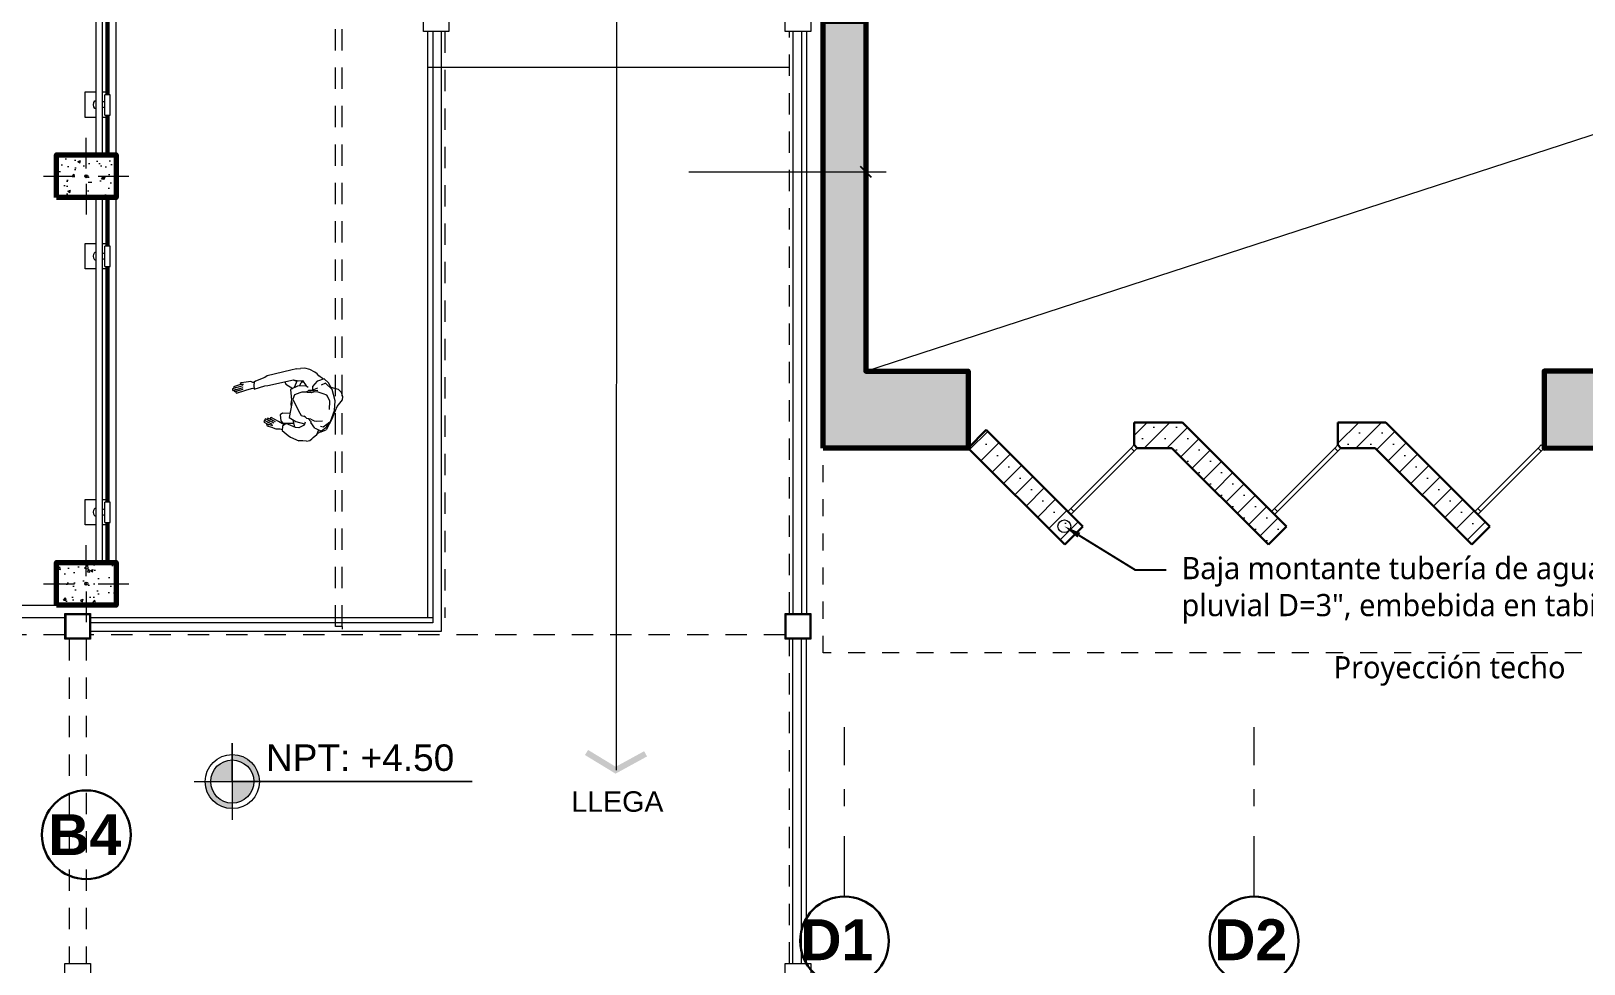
# Model space of a CAD drawing. Header units: metres. Extents: x 28 to 239, y -1 to 113.
# Drawn here: x 48.35 to 57.45, y 31.27 to 36.74 of the extents above; entities that cross this region are included whole.
import ezdxf
from ezdxf import colors
from ezdxf.entities.mleader import LeaderData, LeaderLine
from ezdxf.enums import TextEntityAlignment as Align
from ezdxf.math import Vec2, Vec3

# ---------------------------------------------------------------- set-up
doc = ezdxf.new("R2010")
doc.units = ezdxf.units.M
for name, pattern in [('CONTINUA', [0]), ('DASHED2', [0.375, 0.25, -0.125]), ('Dot & Dashed', [0.670277762413025, 0.352777767181396, -0.176388883590699, 0, -0.14111111164093]), ('HIDDEN2', [0.1875, 0.125, -0.0625])]:
    doc.linetypes.add(name, pattern=pattern)
for name, color, linetype, lineweight in [('A-FLOR-HRAL', 11, 'Continuous', 9), ('A-TRAZO', 7, 'Continuous', 5), ('ArchiCAD Windows_Pen_No__3', 150, 'Continuous', 0), ('COLUMNAS 50', 32, 'Continuous', 70), ('cotas', 7, 'Continuous', 5), ('Cotas varias El', 253, 'Continuous', 13), ('Equipamiento SR', 23, 'Continuous', 0), ('flechas', 180, 'Continuous', 15), ('GRAFO 0 BLANCO', 7, 'Continuous', 0), ('GRAFO 02', 7, 'Continuous', 20), ('GRAFO 4', 7, 'Continuous', 30), ('GRAFO01', 7, 'Continuous', 0), ('I.S. CANALETAS', 12, 'Continuous', 0), ('letras sr', 7, 'Continuous', 5), ('MK-LINEAS GENERALES', 7, 'Continuous', 0), ('PERSONAS', 8, 'Continuous', 0), ('proyecciones', 1, 'DASHED2', 5), ('TABIQUERIA DE DRYWALL', 221, 'Continuous', 30), ('TEXTO 100', 7, 'Continuous', 20), ('texturas 1', 251, 'Continuous', 5)]:
    doc.layers.add(name, color=color, linetype=linetype, lineweight=lineweight)
doc.layers.add('Structural - Combined_Pen_No__161', color=7, linetype='Continuous', lineweight=13, true_color=0x6a6a6a)
doc.styles.add('Generales', font='trebuc.ttf', dxfattribs={"height": 0.1})
doc.styles.add('GENERATED_STYLE_1', font='arialbd.ttf')
doc.styles.add('GENERATED_STYLE_2', font='arial.ttf')
doc.styles.add('JOS', font='arial.ttf', dxfattribs={"height": 1})
doc.styles.add('Roberto', font='arial.ttf', dxfattribs={"width": 1.5})
doc.dimstyles.new('1EJESB', dxfattribs={"dimscale": 0, "dimtxt": 0.13, "dimasz": 0.0655, "dimexe": 0.12, "dimexo": 0.12, "dimgap": 0.0755, "dimtad": 1, "dimzin": 4, "dimdsep": 46, "dimtxsty": 'Roberto', "dimblk": 'ARCHTICK', "dimcen": 0.065, "dimclrd": 7, "dimclre": 251, "dimclrt": 7, "dimaunit": 1, "dimadec": 0, "dimazin": 1, "dimtfac": 1, "dimtix": 1, "dimtofl": 0, "dimtmove": 0, "dimatfit": 3, "dimldrblk": 'ARROW', "dimfxl": 1, "dimtolj": 1, "dimtzin": 4, "dimlwd": 9, "dimlwe": 9, "dimarcsym": 0})
pattern_1 = [(45, (-85.06388839000272, 100.6118181387351), (-0.06629126073623884, 0.06629126073623884), []), (45, (-84.99759712900271, 100.6118181387351), (-0.06629126073623884, 0.06629126073623884), [0, -0.09375])]

# ---------------------------------------------------------------- blocks, each defined once
blk = doc.blocks.new('A$C0F2E3FFB')
at = {"layer": 'PERSONAS'}
for p, q in [((0.3264189367132531, 0.708956371976285), (0.3223989289961082, 0.7062564127342625)), ((0.3322221147757318, 0.7086539272922323), (0.3264189367132531, 0.708956371976285)), ((0.3356277782802408, 0.718174668387519), (0.3306909816668622, 0.7164923129368503)), ((0.3306909816668622, 0.7164923129368503), (0.3485415948100581, 0.6496139977206212)), ((0.3355364182299354, 0.6978131377215959), (0.3322221147757318, 0.7086539272922323)), ((0.3405141674463721, 0.7188898274947064), (0.3356277782802408, 0.718174668387519)), ((0.349026759594949, 0.6961402371151735), (0.3405141674463721, 0.7188898274947064)), ((0.349833278752385, 0.711615378615079), (0.3458636784828286, 0.7098826157169356)), ((0.3458636784828286, 0.7098826157169356), (0.3621327510700212, 0.6498754898014454)), ((0.3547196679185163, 0.7123305377219253), (0.349833278752385, 0.711615378615079)), ((0.37139200008437, 0.660060982556729), (0.3547196679185163, 0.7123305377219253)), ((0.3160916764602462, 0.6968868939807749), (0.3120212612959676, 0.6932197383952143)), ((0.3120212612959676, 0.6932197383952143), (0.3311415154670385, 0.6320941937942166)), ((0.3210284730737385, 0.6985692494317277), (0.3160916764602462, 0.6968868939807749)), ((0.3306090764606324, 0.6777036442924214), (0.3210284730737385, 0.6985692494317277)), ((0.3223989289961082, 0.7062564127342625), (0.3379024350290365, 0.6501684796413087)), ((0.3311415154670385, 0.6320941937942166), (0.3428675961752106, 0.5965694211567438)), ((0.3717448522156701, 0.6668313569630868), (0.3707871107162646, 0.6484546264317146)), ((0.3757648599328149, 0.6695313162049388), (0.3717448522156701, 0.6668313569630868)), ((0.3802479895200577, 0.6625089045618324), (0.3757648599328149, 0.6695313162049388)), ((0.3844381292676644, 0.6312561768779688), (0.3802479895200577, 0.6625089045618324)), ((0.3895450579116186, 0.5989858454030923), (0.3844381292676644, 0.6312561768779688)), ((0.1242276818154551, 0.513891421675396), (0.1070890945534302, 0.4827804614894831)), ((0.1077633010572754, 0.4584997380010805), (0.1337484229109123, 0.510485758170887)), ((0.1355820007038346, 0.5084505505888046), (0.1214161432069432, 0.485813711410799)), ((0.1291140709815863, 0.5146065807825266), (0.1242276818154551, 0.513891421675396)), ((0.1337484229109123, 0.510485758170887), (0.1291140709815863, 0.5146065807825266)), ((0.1414355862136745, 0.5091153022484605), (0.1355820007038346, 0.5084505505888046)), ((0.1451027417992918, 0.5050448870840114), (0.1414355862136745, 0.5091153022484605)), ((0.3642096187612651, 0.5806188095742755), (0.339008265644452, 0.5783439129675685)), ((0.339008265644452, 0.5783439129675685), (0.3602692906210905, 0.5097829304212951)), ((0.3428675961752106, 0.5965694211567438), (0.3461314921821668, 0.5847614352422283)), ((0.3461314921821668, 0.5847614352422283), (0.3482141298732131, 0.5791749155411026)), ((0.3602692906210905, 0.5097829304212951), (0.3622241022098933, 0.4900577727863151)), ((0.3836900938601957, 0.577616375662501), (0.3642096187612651, 0.5806188095742755)), ((0.3812025977936173, 0.5877827488569096), (0.3895450579116186, 0.5989858454030923)), ((0.3823908124760464, 0.5778166277850119), (0.3812025977936173, 0.5877827488569096)), ((0.3899672271791133, 0.5698691401961469), (0.3836900938601957, 0.577616375662501)), ((0.4149410668599103, 0.5094083472547482), (0.3899672271791133, 0.5698691401961469)), ((0.4263206126968271, 0.4941691266707835), (0.4149410668599103, 0.5094083472547482)), ((0.08106302009684896, 0.4114001069972915), (0.07670143623158765, 0.3959739112804641)), ((0.0906562115540055, 0.4652102501156605), (0.08043922104025114, 0.4366480268292889)), ((0.08043922104025114, 0.4366480268292889), (0.08106302009684896, 0.4114001069972915)), ((0.09990600572405128, 0.4938228808492227), (0.0906562115540055, 0.4652102501156605)), ((0.1039260134411961, 0.4965228400912451), (0.09990600572405128, 0.4938228808492227)), ((0.09992491541265736, 0.4569686048922676), (0.1058194535256689, 0.4770276908742517)), ((0.109830006398397, 0.4981547880946096), (0.1039260134411961, 0.4965228400912451)), ((0.1058194535256689, 0.4770276908742517), (0.109830006398397, 0.4981547880946096)), ((0.11309076917928, 0.3932439159439696), (0.1290101228610183, 0.4195693018587008)), ((0.1178983863652547, 0.4482732926429662), (0.1451027417992918, 0.5050448870840114)), ((0.1251822900892421, 0.4391652659704164), (0.1500489932568598, 0.4883001045564015)), ((0.1290101228610183, 0.4195693018587008), (0.1547432074779636, 0.4667193403099645)), ((0.1405282521614026, 0.4917057680609105), (0.1309297152974978, 0.475467810188718)), ((0.1711130949596509, 0.4086466070821189), (0.1320723890785303, 0.4038925305694079)), ((0.1711130949596509, 0.4086466070821189), (0.1320723890785303, 0.4038925305694079)), ((0.147308081411893, 0.4729257779511045), (0.1329680916485358, 0.4545494566409047)), ((0.1463818376713562, 0.4923705197207369), (0.1405282521614026, 0.4917057680609105)), ((0.1500489932568598, 0.4883001045564015), (0.1463818376713562, 0.4923705197207369)), ((0.1521944705780243, 0.4736409370582351), (0.147308081411893, 0.4729257779511045)), ((0.1547432074779636, 0.4667193403099645), (0.1521944705780243, 0.4736409370582351)), ((0.1829809431658305, 0.3944505614542777), (0.1711130949596509, 0.4086466070821189)), ((0.1829809431658305, 0.3944505614542777), (0.1711130949596509, 0.4086466070821189)), ((0.3622241022098933, 0.4900577727863151), (0.3983916476697686, 0.3221251086993675)), ((0.4613507700635182, 0.3392101552885265), (0.4263206126968271, 0.4941691266707835)), ((0.02617151968411235, 0.3419067396254718), (0.001212617714372755, 0.2881048281544167)), ((0.03658373963116901, 0.3577474075959231), (0.02617151968411235, 0.3419067396254718)), ((0.07031263580074665, 0.3968346134881244), (0.03658373963116901, 0.3577474075959231)), ((0.09853241657583567, 0.393032831310336), (0.07031263580074665, 0.3968346134881244)), ((0.08718441930591325, 0.2869436781825243), (0.08839419804212412, 0.3101563904323257)), ((0.08839419804212412, 0.3101563904323257), (0.1139647086883997, 0.370585321515307)), ((0.1396238449988232, 0.3273760769372416), (0.09063103541370765, 0.315858753600196)), ((0.1139647086883997, 0.370585321515307), (0.09853241657583567, 0.393032831310336)), ((0.106243616735469, 0.3818162706172643), (0.1109547467024186, 0.3894759454637438)), ((0.1109547467024186, 0.3894759454637438), (0.11309076917928, 0.3932439159439696)), ((0.1270316443444699, 0.3071728961949134), (0.1124512488265736, 0.2507132012819966)), ((0.1320723890785303, 0.4038925305694079), (0.1178763434506891, 0.3920246823637399)), ((0.1320723890785303, 0.4038925305694079), (0.1178763434506891, 0.3920246823637399)), ((0.1178763434506891, 0.3920246823637399), (0.117886799259395, 0.3222660906699275)), ((0.1178763434506891, 0.3920246823637399), (0.117886799259395, 0.3222660906699275)), ((0.1396238449988232, 0.3273760769372416), (0.117886799259395, 0.3222660906699275)), ((0.1545478993068627, 0.3513205307202725), (0.1270316443444699, 0.3071728961949134)), ((0.2447586513562783, 0.3330414818577196), (0.1545478993068627, 0.3513205307202725)), ((0.1804605707986866, 0.3460907442670873), (0.1829809431658305, 0.3944505614542777)), ((0.1804605707986866, 0.3460907442670873), (0.1829809431658305, 0.3944505614542777)), ((0.2406976910360754, 0.3109471882935964), (0.182836042441977, 0.2800189482082942)), ((0.2451115034875784, 0.3398118562640207), (0.2188459798644544, 0.3382712683109048)), ((0.2725553080881582, 0.3267436841661038), (0.2406976910360754, 0.3109471882935964)), ((0.3363808119311216, 0.3418439306203709), (0.2447586513562783, 0.3330414818577196)), ((0.2691401897392325, 0.3356500810492662), (0.2451115034875784, 0.3398118562640207)), ((0.3010167164798077, 0.3145923009647049), (0.2725553080881582, 0.3267436841661038)), ((0.3137604009790493, 0.2799843172236365), (0.3010167164798077, 0.3145923009647049)), ((0.3591587668433931, 0.2950751088334869), (0.3363808119311216, 0.3418439306203709)), ((0.3708785259332217, 0.3710803604105877), (0.3435623728926203, 0.3270983950332607)), ((0.395247476246027, 0.2990132113441746), (0.3484914807770565, 0.3169777073287605)), ((0.3877241233556106, 0.3779610045558002), (0.3708785259332217, 0.3710803604105877)), ((0.3864760951571498, 0.3774512430019286), (0.3708785259332217, 0.3710803604105877)), ((0.3890936018804041, 0.3013776407661339), (0.3978949656675468, 0.3244312959389504)), ((0.3983916476697686, 0.3221251086993675), (0.3936753905343267, 0.2874572626668055)), ((0.4717589086019416, 0.3019475024417488), (0.4613507700635182, 0.3392101552885265)), ((5.980441528663505e-07, 0.2365092167822809), (0.001526113979934962, 0.2623132357887243)), ((5.980441528663505e-07, 0.2365092167822809), (0.005360703262795141, 0.2165503291712412)), ((0.001576521427296029, 0.2632804321323192), (0.001212617714372755, 0.2881048281544167)), ((0.005360703262795141, 0.2165503291712412), (0.01449022420797519, 0.2027908397039369)), ((0.01449022420797519, 0.2027908397039369), (0.02416230139454001, 0.1942156869919813)), ((0.08565960781561444, 0.1832520396123982), (0.1209398433686601, 0.208535146173972)), ((0.1048144929713999, 0.2530508535483023), (0.08718441930591325, 0.2869436781825243)), ((0.1238559751620869, 0.2462395265388864), (0.1048144929713999, 0.2530508535483023)), ((0.1287612740168242, 0.2101004096890051), (0.1209398433686601, 0.208535146173972)), ((0.1287612740168242, 0.2101004096890051), (0.1468746284250528, 0.2267090528645213)), ((0.1432692191729075, 0.2093442979791007), (0.1314706881030361, 0.1876532639935817)), ((0.1432692191729075, 0.2093442979791007), (0.1484485981786747, 0.2342897731271023)), ((0.1484485981786747, 0.2342897731271023), (0.1569689195189312, 0.2445137766334256)), ((0.1569689195189312, 0.2445137766334256), (0.1620807070416959, 0.2539455995302546)), ((0.1679248377072327, 0.2730374891685301), (0.1620807070416959, 0.2539455995302546)), ((0.182836042441977, 0.2800189482082942), (0.1679248377072327, 0.2730374891685301)), ((0.3179914933296004, 0.2681259238619873), (0.3137604009790493, 0.2799843172236365)), ((0.3148158241472174, 0.2071925542059034), (0.3160760103307894, 0.2313724627995839)), ((0.318895694155799, 0.1924325718132422), (0.3148158241472174, 0.2071925542059034)), ((0.3160760103307894, 0.2313724627995839), (0.3192296365987204, 0.2360572221763277)), ((0.3197337110721037, 0.2457291856138113), (0.3179914933296004, 0.2681259238619873)), ((0.3192296365987204, 0.2360572221763277), (0.3197337110721037, 0.2457291856138113)), ((0.3237631736335516, 0.230002006877271), (0.3197337110721037, 0.2457291856138113)), ((0.3302815108029336, 0.2248131730272576), (0.3237631736335516, 0.230002006877271)), ((0.3244877875847578, 0.2066884797326907), (0.3237631736335516, 0.230002006877271)), ((0.3403850983519305, 0.1767652553682524), (0.3242093492638105, 0.2147167417087417)), ((0.3299570232045426, 0.1627613846854388), (0.3244877875847578, 0.2066884797326907)), ((0.3328397025470622, 0.1994644383003106), (0.3302815108029336, 0.2248131730272576)), ((0.3599029508395688, 0.2393588231579997), (0.3517614601546484, 0.2275729945607736)), ((0.3599029508395688, 0.2393588231579997), (0.3591587668433931, 0.2950751088334869)), ((0.3943495970381719, 0.2631765391784597), (0.3599029508395688, 0.2393588231579997)), ((0.3774945447714799, 0.2747230330117532), (0.3614050590592797, 0.2823503340227376)), ((0.3774945447714799, 0.2747230330117532), (0.3614050590592797, 0.2823503340227376)), ((0.3839120670463672, 0.267599806474152), (0.3774945447714799, 0.2747230330117532)), ((0.3839120670463672, 0.267599806474152), (0.3938360677204855, 0.2719317137194821)), ((0.3842743740219703, 0.2559430429018335), (0.3839120670463672, 0.267599806474152)), ((0.3936753905343267, 0.2874572626668055), (0.3943495970381719, 0.2631765391784597)), ((0.3936753905343267, 0.2874572626668055), (0.3936753905343267, 0.2874572626668055)), ((0.3936753905343267, 0.2874572626668055), (0.3936753905343267, 0.2874572626668055)), ((0.4482432484455785, 0.1828289594094485), (0.4675225767200573, 0.2157209228174111)), ((0.4675225767200573, 0.2157209228174111), (0.4748411755022062, 0.2478811389641464)), ((0.4717589086019416, 0.3019475024417488), (0.4725822311424963, 0.2755862812347232)), ((0.4748411755022062, 0.2478811389641464), (0.4725822311424963, 0.2755862812347232)), ((0.02416230139454001, 0.1942156869919813), (0.04415607562657442, 0.1694826300806085)), ((0.04415607562657442, 0.1694826300806085), (0.06073304235610522, 0.1515771426612673)), ((0.04415607562657442, 0.1694826300806085), (0.07416824885171991, 0.1581506147002187)), ((0.06073304235610522, 0.1515771426612673), (0.06022896788272192, 0.1419051792238406)), ((0.06022896788272192, 0.1419051792238406), (0.07409107106764168, 0.1101483770663094)), ((0.0823547592056002, 0.175665691204415), (0.06598173849783961, 0.1406355381957951)), ((0.08681584587839097, 0.1123946692821391), (0.06598173849783961, 0.1406355381957951)), ((0.1476673103281883, 0.07043033145527033), (0.07409107106764168, 0.1101483770663094)), ((0.08565960781561444, 0.1832520396123982), (0.0823547592056002, 0.175665691204415)), ((0.120626765306497, 0.09123607430296943), (0.08681584587839097, 0.1123946692821391)), ((0.0982520699728866, 0.1457424668399767), (0.09255916164920563, 0.1295521662329406)), ((0.09255916164920563, 0.1295521662329406), (0.1288274579269455, 0.08111044383963417)), ((0.1314706881030361, 0.1876532639935817), (0.1307145763928474, 0.173145318837328)), ((0.1307145763928474, 0.173145318837328), (0.1334334453231349, 0.1322710351633418)), ((0.2600038537004821, 0.08591179457374665), (0.2928286670962734, 0.1016578829987225)), ((0.2928286670962734, 0.1016578829987225), (0.2998510787390387, 0.1061410125862494)), ((0.2998510787390387, 0.1061410125862494), (0.3087480207777844, 0.1279832689134537)), ((0.3087480207777844, 0.1279832689134537), (0.3205370970035801, 0.1681014408775923)), ((0.3205370970035801, 0.1681014408775923), (0.318895694155799, 0.1924325718132422)), ((0.3560524147969772, 0.1982546595642702), (0.3328397025470622, 0.1994644383003106)), ((0.3367746718320177, 0.07027284266143852), (0.3778820830541463, 0.1146819692676218)), ((0.3447170055972038, 0.166841254694134), (0.3403850983519305, 0.1767652553682524)), ((0.3903264560954085, 0.1673736937003127), (0.3560524147969772, 0.1982546595642702)), ((0.3778820830541463, 0.1146819692676218), (0.3647351389761297, 0.141552382258908)), ((0.3818107307207583, 0.09702039784343697), (0.4054676551525063, 0.1229425241797344)), ((0.392824785547873, 0.1594849006082768), (0.3903264560954085, 0.1673736937003127)), ((0.4054676551525063, 0.1229425241797344), (0.392824785547873, 0.1594849006082768)), ((0.403734892254306, 0.1269121244492339), (0.4089237261043763, 0.133430461618957)), ((0.4089237261043763, 0.133430461618957), (0.4257556546556316, 0.1577550280114224)), ((0.4257556546556316, 0.1577550280114224), (0.438200851004467, 0.1689594164549248)), ((0.438200851004467, 0.1689594164549248), (0.4482432484455785, 0.1828289594094485)), ((0.1288274579269455, 0.08111044383963417), (0.2002078124188529, 0.0550843693829961)), ((0.1476673103281883, 0.07043033145527033), (0.2264323834390325, 0.03723062301372693)), ((0.1973566308349746, 0.05620278806873102), (0.1476673103281883, 0.07043033145527033)), ((0.2002078124188529, 0.0550843693829961), (0.263075574762297, 0.05180788530577729)), ((0.2068080547944646, 0.0886842041772411), (0.2600038537004821, 0.08591179457374665)), ((0.2264323834390325, 0.03723062301372693), (0.2682927731450491, 0.003044808539755195)), ((0.263075574762297, 0.05180788530577729), (0.3367746718320177, 0.07027284266143852)), ((0.2682927731450491, 0.003044808539755195), (0.2894702778130522, 1.45201079249091e-06)), ((0.2894702778130522, 1.45201079249091e-06), (0.317156664805907, 0.01019639961043595)), ((0.317156664805907, 0.01019639961043595), (0.3395943556572547, 0.03133295167509687)), ((0.3525363566841406, 0.07947646702712063), (0.3395943556572547, 0.03133295167509687)), ((0.339827483205454, 0.07302320935070838), (0.3806176278112616, 0.09373545534441519)), ((0.3806176278112616, 0.09373545534441519), (0.3818107307207583, 0.09702039784343697))]:
    blk.add_line(p, q, dxfattribs=at)
blk = doc.blocks.new('columna pasillos')
at = {"layer": 'GRAFO 0 BLANCO'}
h = blk.add_hatch(dxfattribs=at)
h.set_pattern_fill('AR-CONC', color=256, scale=0.02399999999999999, angle=-90.00000079175783)
h.set_pattern_definition([(319.9999992082422, (0, 0), (-0.01506051477462154, -0.1721424436160628), [0.01799999999999999, -0.1979999999999999]), (264.9999992082422, (0, 0), (0.1805261125481726, 0.03330031757246919), [0.01439999999999999, -0.1583999999999999]), (10.45144366824218, (-0.001255042758233223, -0.01434520342265684), (0.1654655959138421, -0.1388421255010397), [0.01529764607999999, -0.1682741068799999]), (316.1841992082421, (0.04799999999999998, -6.63301485462505e-10), (-0.03972463092985215, -0.2561379188122313), [0.02699999999999999, -0.2969999999999999]), (6.635634698242177, (0.0446896060250406, -0.02134481941755587), (0.2337884610860787, -0.2243188701924863), [0.02294648207999999, -0.2524113023999999]), (261.1841631982422, (0.04799999999999998, -6.63301485462505e-10), (0.2337884609649843, -0.224318870043817), [0.02159999999999999, -0.2376000002399999]), (290.9999992082422, (0.03599999966834924, -0.0240000004974761), (-0.09662853573932795, -0.1432576911731422), [0.01799999999999999, -0.1979999999999999]), (235.9999992082422, (0.03599999966834924, -0.0240000004974761), (0.1740360100042875, -0.0583956820661451), [0.0144, -0.1584]), (341.4514439482422, (0.02794762174337869, -0.03593814134620205), (0.07740747388692112, -0.2016533714848699), [0.0152976456, -0.1682741068799999]), (307.4999992082422, (0, 0), (0.07989452487918647, -0.002918366380194698), [0, -0.15648, 0, -0.1608, 0, -0.1589999999999999]), (277.4999992082422, (0, 0), (0.09465880997929434, -0.063136690294185), [0, -0.09167999999999997, 0, -0.15288, 0, -0.06059999999999998]), (237.4999992082422, (7.39581156290693e-10, 0.05351999999999998), (-0.005413170986677214, -0.1281173846065747), [0, -0.05999999999999998, 0, -0.1871999999999999, 0, -0.2483999999999999]), (227.4999992082422, (1.071231899021946e-09, 0.07751999999999996), (0.02402519382561498, -0.1399646809741716), [0, -0.07799999999999999, 0, -0.12432, 0, -0.1763999999999999])])
h.paths.add_polyline_path([(-235.5346923206634, 35.02399061012053), (-235.7846922043217, 35.02399061004231), (-235.7846918552657, 34.67399061008165), (-235.5346919716073, 34.67399061016009)])
h.paths.add_polyline_path([(-235.6509782994193, 34.84899061014031, -1), (-235.6684059762088, 34.84899061014031, -1)], flags=16)
at = {"layer": 'COLUMNAS 50', "color": 1, "linetype": 'Continuous', "lineweight": 9}
for p, q in [((-235.659692137814, 35.09899060864817), (-235.659692137814, 34.9189906086481)), ((-235.7046921628762, 34.84899061014031), (-235.8846921628762, 34.84899061014031)), ((-235.659692137814, 34.77899066027092), (-235.659692137814, 34.59899066027086)), ((-235.6146921127519, 34.84899061014031), (-235.4346921127519, 34.84899061014031))]:
    blk.add_line(p, q, dxfattribs=at)
at = {"layer": 'COLUMNAS 50', "linetype": 'Continuous'}
blk.add_lwpolyline([(-235.7846922043217, 35.02399061004231), (-235.5346923206634, 35.02399061012053), (-235.5346919716073, 34.67399061016009), (-235.7846918552657, 34.67399061008165)], close=True, dxfattribs=at)
at = {"layer": 'COLUMNAS 50', "color": 1, "linetype": 'Continuous', "lineweight": 9}
blk.add_circle((-235.659692137814, 34.84899061014031), 0.0087138383947443, dxfattribs=at)
blk.add_point((-235.659692137814, 34.84899061014031), dxfattribs=at)
blk = doc.blocks.new('_ArchTick')
at = {"color": 0, "linetype": 'ByBlock', "const_width": 0.15}
blk.add_lwpolyline([(-0.5, -0.5), (0.5, 0.5)], dxfattribs=at)
blk = doc.blocks.new('*D150')
at = {"layer": 'Defpoints', "color": 0, "transparency": 16777216}
for p in [(52.08637934545121, 44.06207010359218), (53.2430019944043, 44.06207010359218), (52.08637934545084, 35.91542157846554)]:
    blk.add_point(p, dxfattribs=at)
at = {"layer": 'GRAFO 0 BLANCO', "color": 251, "linetype": 'CONTINUA', "lineweight": 9, "transparency": 16777216}
for p, q in [((52.2063793454512, 44.06207010359218), (53.36300199440429, 44.06207010359218)), ((52.20637934545083, 35.91542157846554), (53.36300199440429, 35.91542157846554))]:
    blk.add_line(p, q, dxfattribs=at)
at = {"layer": 'GRAFO 0 BLANCO', "color": 7, "linetype": 'CONTINUA', "lineweight": 9, "transparency": 16777216}
blk.add_line((53.2430019944043, 35.91542157846554), (53.2430019944043, 44.06207010359218), dxfattribs=at)
at = {"layer": 'GRAFO 0 BLANCO', "color": 7, "lineweight": 9, "transparency": 16777216, "xscale": 0.0655, "yscale": 0.0655, "zscale": 0.0655}
for p, rotation in [((53.2430019944043, 44.06207010359218), 90), ((53.2430019944043, 35.91542157846554), 270)]:
    blk.add_blockref('_ArchTick', p, dxfattribs=dict(at, rotation=rotation))
at = {"layer": 'GRAFO 0 BLANCO', "color": 7, "lineweight": 30, "transparency": 16777216, "insert": (53.10112750600047, 39.98874584102884), "char_height": 0.13, "attachment_point": 5, "rotation": 90, "style": 'Roberto'}
blk.add_mtext('\\A1;8.15', dxfattribs=at)
blk = doc.blocks.new('ARROW')
at = {"layer": 'cotas', "color": 1, "ltscale": 0.5}
blk.add_line((2.499999999997726, 0), (-2.499999999997726, 0), dxfattribs=at)
at = {"layer": 'cotas', "const_width": 0.6350892157876409}
blk.add_lwpolyline([(-0.3175446078937512, 5.684341886080801e-14, 1), (0.3175446078938648, 5.684341886080801e-14, 1)], format="xyb", close=True, dxfattribs=at)
blk = doc.blocks.new('Barandilla - 50 x 12mm-V13-Nivel 2')
at = {"layer": 'A-FLOR-HRAL'}
for p, q in [((-26.70546726635709, 93.00350822437645), (-88.00000000000932, 93.00350822438354)), ((-88.00000000000932, 93.00350822438354), (-88.00000000001796, 18.21820814453502)), ((34.14173290303832, 93.00350822436941), (13.22414061244731, 93.00350822437183)), ((-88.00000000001796, 18.21820814453502), (-88.0000000000266, -56.56709193536628)), ((24.92408932763253, 2.559974571989083), (25.07591067237265, 33.55960280011573)), ((27.00000000001878, 79.3610483492223), (57.00000000001877, 79.36104834921883)), ((27.00000000001878, 79.3610483492223), (27.00000000000502, -39.6355106011893)), ((57.00000000001877, 79.36104834921883), (57.00000000000501, -39.63551060119276)), ((-88.0000000000266, -56.56709193536628), (-26.65750026039176, -56.56709193537097)), ((13.22414061245054, -56.56709193537402), (34.14173290304229, -56.56709193537563)), ((57.00000000000501, -39.63551060119276), (27.00000000000502, -39.6355106011893))]:
    blk.add_line(p, q, dxfattribs=at)
for centre, radius, start, end in [((-0.5706645103747868, 18.18502156444442), 39.42902882610482, 144.0345375688887, 215.4042522977512), ((-19.28840541889522, -77.8210498320877), 119.8909601388826, 93.54235804108417, 96.3186679859427), ((-18.34714648741117, 114.3698242009999), 119.8909601388826, 285.3761058525732, 291.1568047317177), ((-19.28840541889522, -77.8210498320877), 119.8909601388825, 68.28198513490644, 74.15247126397725), ((-18.34714648741117, 114.3698242009999), 119.8909601388826, 263.1201218806851, 266.0112239828675)]:
    blk.add_arc(centre, radius, start, end, dxfattribs=at)
blk = doc.blocks.new('Barandilla - 50 x 12mm-V14-Nivel 2')
at = {"layer": 'A-FLOR-HRAL'}
for p, q in [((-26.77585938754871, 93.00350822437646), (-88.00000000000932, 93.00350822438354)), ((-88.00000000000932, 93.00350822438354), (-88.00000000001796, 18.21820814453502)), ((34.14173290305526, 93.00350822436941), (13.0940963961429, 93.00350822437184)), ((-88.00000000001796, 18.21820814453502), (-88.0000000000266, -56.56709193536628)), ((24.92408932763253, 2.559974571989083), (25.07591067237265, 33.55960280011573)), ((27.00000000001878, 79.3610483492223), (57.00000000001877, 79.36104834921883)), ((27.00000000001878, 79.3610483492223), (27.00000000000502, -39.6355106011893)), ((57.00000000001877, 79.36104834921883), (57.00000000000501, -39.63551060119276)), ((-88.0000000000266, -56.56709193536628), (-26.77585938754689, -56.56709193537096)), ((13.14206340210961, -56.56709193537402), (34.14173290305924, -56.56709193537563)), ((57.00000000000501, -39.63551060119276), (27.00000000000502, -39.6355106011893))]:
    blk.add_line(p, q, dxfattribs=at)
for centre, radius, start, end in [((-0.5706645103747868, 18.18502156444442), 39.42902882610482, 144.0345375688887, 215.4042522977512), ((-19.28840541889522, -77.8210498320877), 119.8909601388826, 93.58403373800627, 96.3186679859427), ((-19.28840541889522, -77.8210498320877), 119.8909601388825, 68.28198513490644, 74.20794172550735), ((-18.34714648741117, 114.3698242009999), 119.8909601388826, 285.3266558256772, 291.1568047317177), ((-18.34714648741117, 114.3698242009999), 119.8909601388826, 263.1201218806851, 265.9624964592715)]:
    blk.add_arc(centre, radius, start, end, dxfattribs=at)
blk = doc.blocks.new('Barandilla - Barandilla-559761-Nivel 2')
at = {"layer": 'A-FLOR-HRAL'}
for p, q in [((44611.65015291337, 64680.78767242278), (44611.65015291337, 62555.7870992331)), ((44651.65015291339, 62555.7870992331), (44651.65015291339, 64680.78767242278)), ((44672.56774520394, 64407.92289642904), (44672.56774520394, 64680.78767242269)), ((44680.52774520393, 64407.92289642904), (44680.52774520393, 64680.78767242269)), ((44682.08774520393, 64407.92289642904), (44682.08774520393, 64680.78767242269)), ((44690.08774520393, 64407.92289642904), (44690.08774520393, 64680.78767242269)), ((44672.56774520394, 62907.92289642905), (44672.56774520394, 64288.92633747863)), ((44680.52774520393, 62907.92289642905), (44680.52774520393, 64288.92633747864)), ((44682.08774520393, 62907.92289642905), (44682.08774520393, 64288.92633747864)), ((44690.08774520393, 62907.92289642905), (44690.08774520393, 64288.92633747864)), ((44672.56774520394, 62555.78709923302), (44672.56774520394, 62788.92633747863)), ((44680.52774520393, 62555.78709923302), (44680.52774520393, 62788.92633747864)), ((44682.08774520393, 62555.78709923302), (44682.08774520393, 62788.92633747864)), ((44690.08774520393, 62555.78709923302), (44690.08774520393, 62788.92633747864))]:
    blk.add_line(p, q, dxfattribs=at)
at = {"extrusion": (0, 0, -1), "zscale": -1, "rotation": 180}
for name, p in [('Barandilla - 50 x 12mm-V14-Nivel 2', (-44638.42601230089, 64368.28738582785)), ('Barandilla - 50 x 12mm-V13-Nivel 2', (-44638.42601230089, 62868.28738582785))]:
    blk.add_blockref(name, p, dxfattribs=at)

msp = doc.modelspace()

# ---------------------------------------------------------------- hatches: boundary and pattern name
at = {"layer": 'flechas'}
msp.add_hatch(color=256, dxfattribs=at).paths.add_polyline_path([(51.96088585451133, 32.49066161137881), (51.94408074725811, 32.52136321502522), (51.77759671280943, 32.4302350045335), (51.61543535117672, 32.52885030515347), (51.5972495357854, 32.49894585445708), (51.77667624016296, 32.38983097142187)])
at = {"layer": 'GRAFO 0 BLANCO', "true_color": 0x939598}
h = msp.add_hatch(color=252, dxfattribs=at)
h.dxf.hatch_style = 1
h.paths.add_polyline_path([(53.84300202083347, 34.74796726408897), (53.24300199440387, 34.74796726398847), (53.24300183080965, 36.79795042233226), (52.99300177789388, 36.79794937533606), (52.99300139983421, 34.29795052068172), (53.84300182850649, 34.29795052084248)])
h = msp.add_hatch(color=252, dxfattribs=at)
h.dxf.hatch_style = 1
h.paths.add_polyline_path([(58.61800226098518, 34.29796292258087), (58.61800183199085, 34.74797129507303), (57.21800183199053, 34.74796323300441), (57.21800226098532, 34.29795486051225)])
at = {"layer": 'TEXTO 100', "ltscale": 1.3}
h = msp.add_hatch(color=256, dxfattribs=at)
edge = h.paths.add_edge_path()
edge.add_line((49.65689585126747, 32.34344593383273), (49.53044551345717, 32.34344593582873))
edge.add_line((49.53044551345717, 32.34344593582873), (49.53044551345717, 32.21699559826816))
edge.add_arc((49.53044551458034, 32.34344593582873), 0.1264503375606894, 269.9999994913017, 359.9999990956475)
edge = h.paths.add_edge_path()
edge.add_arc((49.53044551433063, 32.34344593383273), 0.1264503395565726, 90.00000039565423, 180)
edge.add_line((49.40399517564745, 32.34344593383273), (49.53044551345774, 32.34344593582873))
edge.add_line((49.53044551345717, 32.34344593582873), (49.53044551345717, 32.4698962733893))
edge = h.paths.add_edge_path()
edge.add_line((49.53044551345717, 32.50216186137371), (49.53044551345717, 32.46989627338927))
edge.add_arc((49.53044551258429, 32.34344593383273), 0.1264503395565726, 0, 89.99999960434582, ccw=False)
edge.add_line((49.65689585126747, 32.34344593383273), (49.68916144124793, 32.34344593582873))
edge.add_arc((49.53044551458034, 32.34344593582873), 0.1587159266678152, 0, 90.00000040528428)
msp.add_hatch(color=256, dxfattribs=at).paths.add_polyline_path([(49.4039951755968, 32.34344593582873), (49.37172958562379, 32.34344593582873, 0.4142135623730951), (49.53044551345717, 32.18473000799535), (49.53044551345717, 32.21699559796836, -0.414213562373095)])
at = {"layer": 'texturas 1'}
h = msp.add_hatch(dxfattribs=at)
h.set_pattern_fill('SACNCR', color=256)
h.set_pattern_definition(pattern_1)
h.paths.add_polyline_path([(54.40868718488406, 33.73226519248087), (54.51475320167157, 33.83833121004929), (53.949067845294, 34.40401656226223), (53.84300182850649, 34.2979505446938)])
h = msp.add_hatch(dxfattribs=at)
h.set_pattern_fill('SACNCR', color=256)
h.set_pattern_definition([(45, (293.3136967250919, 45.62291031443019), (-0.06629126073623884, 0.06629126073623884), []), (45, (293.3799879860919, 45.62291031443019), (-0.06629126073623884, 0.06629126073623884), [0, -0.09375])])
h.paths.add_polyline_path([(54.81527358167543, 34.44793896150227), (54.81527358191892, 34.31562828845642), (54.83296290093031, 34.29793896957526), (55.03666470734038, 34.29793897048074), (55.60235014183169, 33.73225354015406), (55.70841615861931, 33.83831955772254), (55.09879674982957, 34.4479389620241)])
h = msp.add_hatch(dxfattribs=at)
h.set_pattern_fill('SACNCR', color=256)
h.set_pattern_definition(pattern_1)
h.paths.add_polyline_path([(56.00893651926918, 34.44792727887017), (56.00893653886655, 34.31561663612973), (56.02661420846127, 34.2979389666651), (56.22804098028382, 34.29793896740657), (56.79373788780677, 33.73224206404839), (56.89980390459431, 33.83830808161673), (56.29018466119544, 34.44792732052755)])

# ---------------------------------------------------------------- linework, layer by layer
at = {"layer": 'A-TRAZO'}
msp.add_line((51.78231524780778, 32.41099515503936), (51.78534261239763, 44.096778547121), dxfattribs=at)
at = {"layer": 'A-TRAZO', "color": 251, "true_color": 0x636466}
msp.add_line((50.67528719543407, 36.53031969965264), (52.79528731941173, 36.53031969965264), dxfattribs=at)
at = {"layer": 'ArchiCAD Windows_Pen_No__3', "linetype": 'Continuous'}
for p, q in [((54.81527358191892, 34.3156282884564), (54.79759591245426, 34.29795061886168)), ((56.00893653886655, 34.31561663612965), (55.991258869402, 34.29793896653493)), ((57.20032428484163, 34.31560556634977), (57.18264661537697, 34.29792789675506)), ((57.21800226101132, 34.2979275903102), (57.2003242848414, 34.31560556634957)), ((54.83295125151363, 34.29795061899185), (54.44404252329269, 33.90904188790759)), ((54.79759591245426, 34.29795061886168), (54.44404252316252, 33.94439722696697)), ((54.79759591245426, 34.29795061886168), (54.81527358204909, 34.28027294939713)), ((54.81527358204909, 34.28027294939713), (54.83295125151363, 34.29795061899185)), ((56.02661420846127, 34.2979389666651), (55.63770548024033, 33.90903023558084)), ((55.991258869402, 34.29793896653493), (55.63770548011016, 33.94438557464022)), ((55.991258869402, 34.29793896653493), (56.00893653899672, 34.28026129707038)), ((56.00893653899672, 34.28026129707038), (56.02661420846127, 34.2979389666651)), ((57.21800195443635, 34.29792749055937), (56.82909322621541, 33.90901875947517)), ((57.18264661537697, 34.29792749042926), (56.82909322608523, 33.9443740985345)), ((57.18264661537697, 34.29792789675506), (57.2003242849718, 34.28025022729051)), ((54.44404252316252, 33.94439722696697), (54.42636485369786, 33.92671955737225)), ((54.44404252316252, 33.94439722696697), (54.46172019275724, 33.92671955750242)), ((55.63770548011016, 33.94438557464022), (55.62002781064561, 33.9267079050455)), ((55.65538314970487, 33.92670790517562), (55.63770548011016, 33.94438557464022)), ((56.82909322608523, 33.9443740985345), (56.81141555662057, 33.92669642893972)), ((56.84677089567995, 33.92669642906989), (56.82909322608523, 33.9443740985345)), ((54.42636485369786, 33.92671955737225), (54.44404252329269, 33.9090418879077)), ((54.44404252329269, 33.9090418879077), (54.46172019275724, 33.92671955750242)), ((55.63770548024033, 33.90903023558084), (55.65538314970487, 33.92670790517562)), ((56.82909322621541, 33.90901875947517), (56.81141555662069, 33.92669642893972)), ((56.82909322621541, 33.90901875947517), (56.84677089567995, 33.92669642906989))]:
    msp.add_line(p, q, dxfattribs=at)
at = {"layer": 'COLUMNAS 50', "linetype": 'Continuous'}
for points in [[(52.99300180692859, 34.29795052068172), (52.99300180692859, 36.79794989883416), (53.24300180177494, 36.79794989883416), (53.24300199440387, 34.74796726398847), (53.84300202083347, 34.74796726408897), (53.84300182850649, 34.29795052084248)], [(58.61800183199085, 34.74797129507303), (57.21800183199053, 34.74796323300441), (57.21800226098532, 34.29795486051225), (58.61800226098518, 34.29796292258087)]]:
    msp.add_lwpolyline(points, close=True, dxfattribs=at)
at = {"layer": 'Cotas varias El', "linetype": 'Dot & Dashed'}
for p, q in [((53.11792196089169, 31.66999079022278), (53.11792196089169, 32.66258514531444)), ((55.51799960286584, 31.66999079022278), (55.51799960286584, 32.66258514531444))]:
    msp.add_line(p, q, dxfattribs=at)
at = {"layer": 'Equipamiento SR'}
msp.add_line((53.24300199440142, 34.74799331339435), (81.21800188806952, 43.84908278968643), dxfattribs=at)
at = {"layer": 'GRAFO 0 BLANCO'}
for p, q in [((50.67528719543407, 36.73792120987554), (50.67528719543407, 33.30292102867742)), ((50.70528719543407, 36.73792120987554), (50.70528719543407, 33.27292102867742)), ((50.75528719543406, 36.73792120987554), (50.75528719543406, 33.22292102867742)), ((52.8152872240443, 36.73792120987554), (52.8152872240443, 33.32792112404485)), ((52.86528722404429, 36.73792120987554), (52.86528722404429, 33.32792112404485)), ((52.8952872240443, 36.73792120987554), (52.8952872240443, 33.32792112404485)), ((45.55028719543407, 33.37792131477971), (48.50028724311778, 33.37792131477971)), ((48.55028725503871, 33.30292102867742), (45.50028724311778, 33.30292102867742)), ((50.70528719543407, 33.30292102867742), (48.70028723119685, 33.30292102867742)), ((50.70528719543407, 33.27292102867742), (48.70028723119685, 33.27292102867742)), ((50.75528719543406, 33.22292102867742), (48.70028723119685, 33.22292102867742)), ((52.8152872240443, 31.27792141014714), (52.8152872240443, 33.17792102867742)), ((52.86528722404429, 31.27792141014714), (52.86528722404429, 33.17792102867742)), ((52.8952872240443, 31.27792141014714), (52.8952872240443, 33.17792102867742))]:
    msp.add_line(p, q, dxfattribs=at)
at = {"layer": 'GRAFO 02'}
msp.add_line((48.85034721884642, 33.62792194070101), (48.8502752533829, 38.17791891415465), dxfattribs=at)
at = {"layer": 'GRAFO 4', "linetype": 'Continuous'}
for centre in [(48.67525653524348, 32.03206355184673), (53.11792196089169, 31.40999079022279), (55.51799960286584, 31.40999079022279)]:
    msp.add_circle(centre, 0.26, dxfattribs=at)
at = {"layer": 'I.S. CANALETAS'}
msp.add_circle((54.40632066640836, 33.83954407600743), 0.0375, dxfattribs=at)
at = {"layer": 'MK-LINEAS GENERALES', "color": 7, "linetype": 'Continuous'}
for p, q in [((50.65028721927592, 36.73792120987554), (50.65028721927592, 36.88792118603374)), ((50.80028719543407, 36.88792118603374), (50.80028719543407, 36.73792120987554)), ((52.7702872240443, 36.73792120987554), (52.7702872240443, 36.88792118603374)), ((52.92028731941173, 36.88792118603374), (52.92028731941173, 36.73792120987554)), ((50.80028719543407, 36.73792120987554), (50.65028721927592, 36.73792120987554)), ((52.92028731941173, 36.73792120987554), (52.7702872240443, 36.73792120987554)), ((48.50028724311778, 33.37792131477971), (48.75028724311778, 33.37792131477971)), ((48.55028725503871, 33.32792112404485), (48.70028723119685, 33.32792112404485)), ((48.55028725503871, 33.17792102867742), (48.55028725503871, 33.32792112404485)), ((48.55628723739574, 33.18392107063909), (48.55628723739574, 33.32192108208318)), ((48.55628723739574, 33.32192108208318), (48.69428721903751, 33.32192108208318)), ((48.69428721903751, 33.32192108208318), (48.69428721903751, 33.18392107063909)), ((48.70028723119685, 33.32792112404485), (48.70028723119685, 33.17792102867742)), ((52.7702872240443, 33.17792102867742), (52.7702872240443, 33.32792112404485)), ((52.7702872240443, 33.32792112404485), (52.92028731941173, 33.32792112404485)), ((52.77628726600597, 33.32192108208318), (52.91428727745006, 33.32192108208318)), ((52.77628726600597, 33.18392107063909), (52.77628726600597, 33.32192108208318)), ((52.91428727745006, 33.32192108208318), (52.91428727745006, 33.18392107063909)), ((52.92028731941173, 33.32792112404485), (52.92028731941173, 33.17792102867742)), ((48.70028723119685, 33.17792102867742), (48.55028725503871, 33.17792102867742)), ((48.69428721903751, 33.18392107063909), (48.55628723739574, 33.18392107063909)), ((52.92028731941173, 33.17792102867742), (52.7702872240443, 33.17792102867742)), ((52.91428727745006, 33.18392107063909), (52.77628726600597, 33.18392107063909)), ((48.55028725503871, 31.12792131477971), (48.55028725503871, 31.27792141014714)), ((48.55028725503871, 31.27792141014714), (48.70028723119685, 31.27792141014714)), ((48.70028723119685, 31.27792141014714), (48.70028723119685, 31.12792131477971)), ((52.7702872240443, 31.12792131477971), (52.7702872240443, 31.27792141014714)), ((52.7702872240443, 31.27792141014714), (52.92028731941173, 31.27792141014714)), ((52.92028731941173, 31.27792141014714), (52.92028731941173, 31.12792131477971))]:
    msp.add_line(p, q, dxfattribs=at)
at = {"layer": 'proyecciones', "linetype": 'HIDDEN2'}
for p, q in [((50.13528723358195, 33.25184032494491), (50.13528723358195, 46.47528955513604)), ((50.17528719543475, 33.25184032494491), (50.17528719543475, 46.47528955513604)), ((50.77528721927592, 36.73792120987554), (50.77528721927592, 33.30292102867742)), ((52.79528731941173, 33.32792112404485), (52.79528731941173, 36.73792120987554)), ((50.17528719543475, 33.25184032494491), (50.13528723358195, 33.25184032494491)), ((50.17528719543475, 33.25184032494491), (50.17528719543475, 33.23730823571151)), ((48.55028725503871, 33.20292112404485), (45.50028724311778, 33.20292112404485)), ((48.57528723119685, 33.17792102867742), (48.57528723119685, 31.27792141014714)), ((48.67528722523639, 33.17792102867742), (48.67528722523639, 31.27792141014714)), ((52.7702872240443, 33.20292112404485), (48.70028723119685, 33.20292112404485)), ((52.79528731941173, 31.27792141014714), (52.79528731941173, 33.17792102867742))]:
    msp.add_line(p, q, dxfattribs=at)
at = {"layer": 'proyecciones', "linetype": 'HIDDEN2', "ltscale": 0.5}
msp.add_lwpolyline([(86.8393638446957, 34.29795083504649), (86.8393638446957, 33.09795083504648), (52.99300180692859, 33.09795083504648), (52.99300180692859, 34.29795083135653)], dxfattribs=at)
at = {"layer": 'TABIQUERIA DE DRYWALL'}
for p, q in [((54.81527358191894, 34.31562828845642), (54.81527358167543, 34.44793896150227)), ((56.00893651926918, 34.44792727887017), (56.25745906200243, 34.4479390385539)), ((56.29018466119544, 34.44792732052755), (56.00893651926918, 34.44792727887017)), ((56.00893653886655, 34.31561663612965), (56.00893651926924, 34.44792727887017)), ((54.83295125151363, 34.29795061899185), (54.81527358191892, 34.31562828845642)), ((56.02661420846127, 34.2979389666651), (56.00893653886652, 34.31561663612965))]:
    msp.add_line(p, q, dxfattribs=at)
for points in [[(53.949067845294, 34.40401656226223), (53.84300182850649, 34.2979505446938)], [(54.51475320167157, 33.83833121004929), (53.949067845294, 34.40401656226223)], [(55.09879674982957, 34.4479389620241), (54.81527358167543, 34.44793896150227)], [(55.70841615861931, 33.83831955772254), (55.09879674860403, 34.44793896324964)], [(56.29018466461514, 34.44792731710788), (56.00893651926924, 34.44792731659024)], [(56.89980390459428, 33.83830808161676), (56.29018466341719, 34.4479273183058)], [(53.84300182850649, 34.2979505446938), (54.40868718488406, 33.73226519248087)], [(55.03666470734038, 34.29793897048074), (54.83296290093034, 34.29793896957526)], [(55.03666471480014, 34.29793896302098), (55.60235014183169, 33.73225354015406)], [(56.02661420846127, 34.2979389666651), (56.22804098028382, 34.29793896740657)], [(56.22804098028382, 34.29793896740657), (56.79373788780677, 33.73224206404839)], [(54.40868718488406, 33.73226519248087), (54.51475320167157, 33.83833121004929)], [(55.60235014183169, 33.73225354015406), (55.70841615861931, 33.83831955772254)], [(56.79373788780677, 33.73224206404839), (56.89980390459439, 33.83830808161682)]]:
    msp.add_lwpolyline(points, dxfattribs=at)
at = {"layer": 'TEXTO 100', "ltscale": 1.3}
msp.add_lwpolyline([(49.30635385719855, 32.34344593582873), (50.93722171728361, 32.34344593582873), (49.53044551345717, 32.34344593582873), (49.53044551345717, 32.56753758934307), (49.53044551345717, 32.1193542783224)], dxfattribs=at)
for radius in [0.1587159278333798, 0.1264503378603642]:
    msp.add_circle((49.53044551345717, 32.34344593582873), radius, dxfattribs=at)

# ---------------------------------------------------------------- block references
at = {"xscale": 0.9, "yscale": 0.9, "zscale": 0.9, "rotation": 90}
msp.add_blockref('A$C0F2E3FFB', (50.17923345570438, 34.33797334683467), dxfattribs=at)
at = {"layer": 'A-FLOR-HRAL', "xscale": 0.001, "yscale": 0.001, "zscale": 0.001}
for p in [(4.118797994686467, -26.54036584517947), (4.118887087550455, -28.92786515673644)]:
    msp.add_blockref('Barandilla - Barandilla-559761-Nivel 2', p, dxfattribs=at)
at = {"layer": 'COLUMNAS 50', "rotation": 90}
for p in [(83.52424873614251, 271.5501132256648), (83.52433782900653, 269.1626139123084), (83.5243378290065, 269.1626137876298), (83.5243378290065, 269.1626137876298)]:
    msp.add_blockref('columna pasillos', p, dxfattribs=at)

# ---------------------------------------------------------------- texts
at = {"char_height": 0.24, "width": 1.011031258713047e-14, "attachment_point": 9, "rotation": 4.4022710127077164e-07, "style": 'GENERATED_STYLE_1'}
for s, insert in [('B4', (48.88088946491888, 31.91238406153514)), ('D1', (53.28715261799127, 31.29671817103724)), ('D2', (55.7122145338576, 31.29671817103724))]:
    msp.add_mtext(s, dxfattribs=dict(at, insert=insert))
at = {"layer": 'GRAFO01', "style": 'JOS'}
msp.add_text('NPT: +4.50', height=0.1552649359622742, rotation=8.13000665456975e-09, dxfattribs=at).set_placement((49.72834003450034, 32.40592721797291))
at = {"layer": 'letras sr', "insert": (55.98400263698974, 33.07830358699658), "char_height": 0.13, "attachment_point": 1, "style": 'Generales'}
msp.add_mtext('Proyección techo ', dxfattribs=at)
at = {"layer": 'Structural - Combined_Pen_No__161', "color": 7, "style": 'GENERATED_STYLE_2'}
msp.add_attdef('LLEGA', text='  9 x 0.17 = 1.53', height=0.12, rotation=2.109128095917014e-07, dxfattribs=at).set_placement((51.517047031613, 32.22651183252538), align=Align.MIDDLE_LEFT)

# ---------------------------------------------------------------- dimensions: what is measured, and where the dimension line sits
at = {"layer": 'GRAFO 0 BLANCO', "color": 1, "lineweight": 30}
dim = msp.add_aligned_dim(p1=(52.08637934545081, 35.91542157846553), p2=(52.08637934545118, 44.06207010359216), distance=-1.1566226489531244, dimstyle='1EJESB', override={"dimscale": 1}, dxfattribs=at)
dim.commit()
dim.dimension.update_dxf_attribs({"geometry": '*D150', "text_midpoint": (53.10112750600047, 39.98874584102884)})

# ---------------------------------------------------------------- leaders
at = {"layer": 'letras sr'}
ml = msp.add_multileader_mtext('Standard', dxfattribs=at)
ml.set_content('{\\H1.13043x;Baja montante tubería de agua\\Ppluvial D=3", embebida en tabiquerí\\H0.76924x;a}', color=256, style='Generales')
ml.set_leader_properties()
ml.build(insert=Vec2(0, 0))
ml.multileader.update_dxf_attribs({"text_right_attachment_type": 6, "dogleg_length": 0.36, "arrow_head_size": 0.1})
ctx = ml.context
ctx.base_point, ctx.char_height, ctx.arrow_head_size, ctx.landing_gap_size, ctx.plane_origin, ctx.plane_x_axis, ctx.plane_y_axis = Vec3(55.00295420547091, 33.58338446414299), 0.115, 0.1, 0.09, Vec3(54.20607715115327, 33.30686010068351), Vec3(1, -2.449293598294706e-16), Vec3(2.449293598294706e-16, 1)
ctx.right_attachment = 6
notes = []
notes.append((ctx, [(0, (1, 1, 0), (54.82033683533911, 33.58338446414299), (1, -2.449293598294707e-16), 0.1826173701318089, [(0, [(54.40632066640836, 33.83954407600743)], 0, [])])]))
ctx.mtext.insert, ctx.mtext.text_direction, ctx.mtext.flow_direction = Vec3(55.09295420547093, 33.65926822474907), Vec3(1, -2.449293598294706e-16), 5
for ctx, leaders in notes:
    for number, flags, end, landing, length, lines in leaders:
        leader = LeaderData()
        leader.index, (leader.has_last_leader_line, leader.has_dogleg_vector, leader.attachment_direction) = number, flags
        leader.last_leader_point, leader.dogleg_vector, leader.dogleg_length = Vec3(end), Vec3(landing), length
        for number, points, colour, breaks in lines:
            line = LeaderLine()
            line.index, line.vertices, line.color, line.breaks = number, Vec3.list(points), colors.encode_raw_color(colour), breaks
            leader.lines.append(line)
        ctx.leaders.append(leader)

doc.saveas('drawing.dxf')
